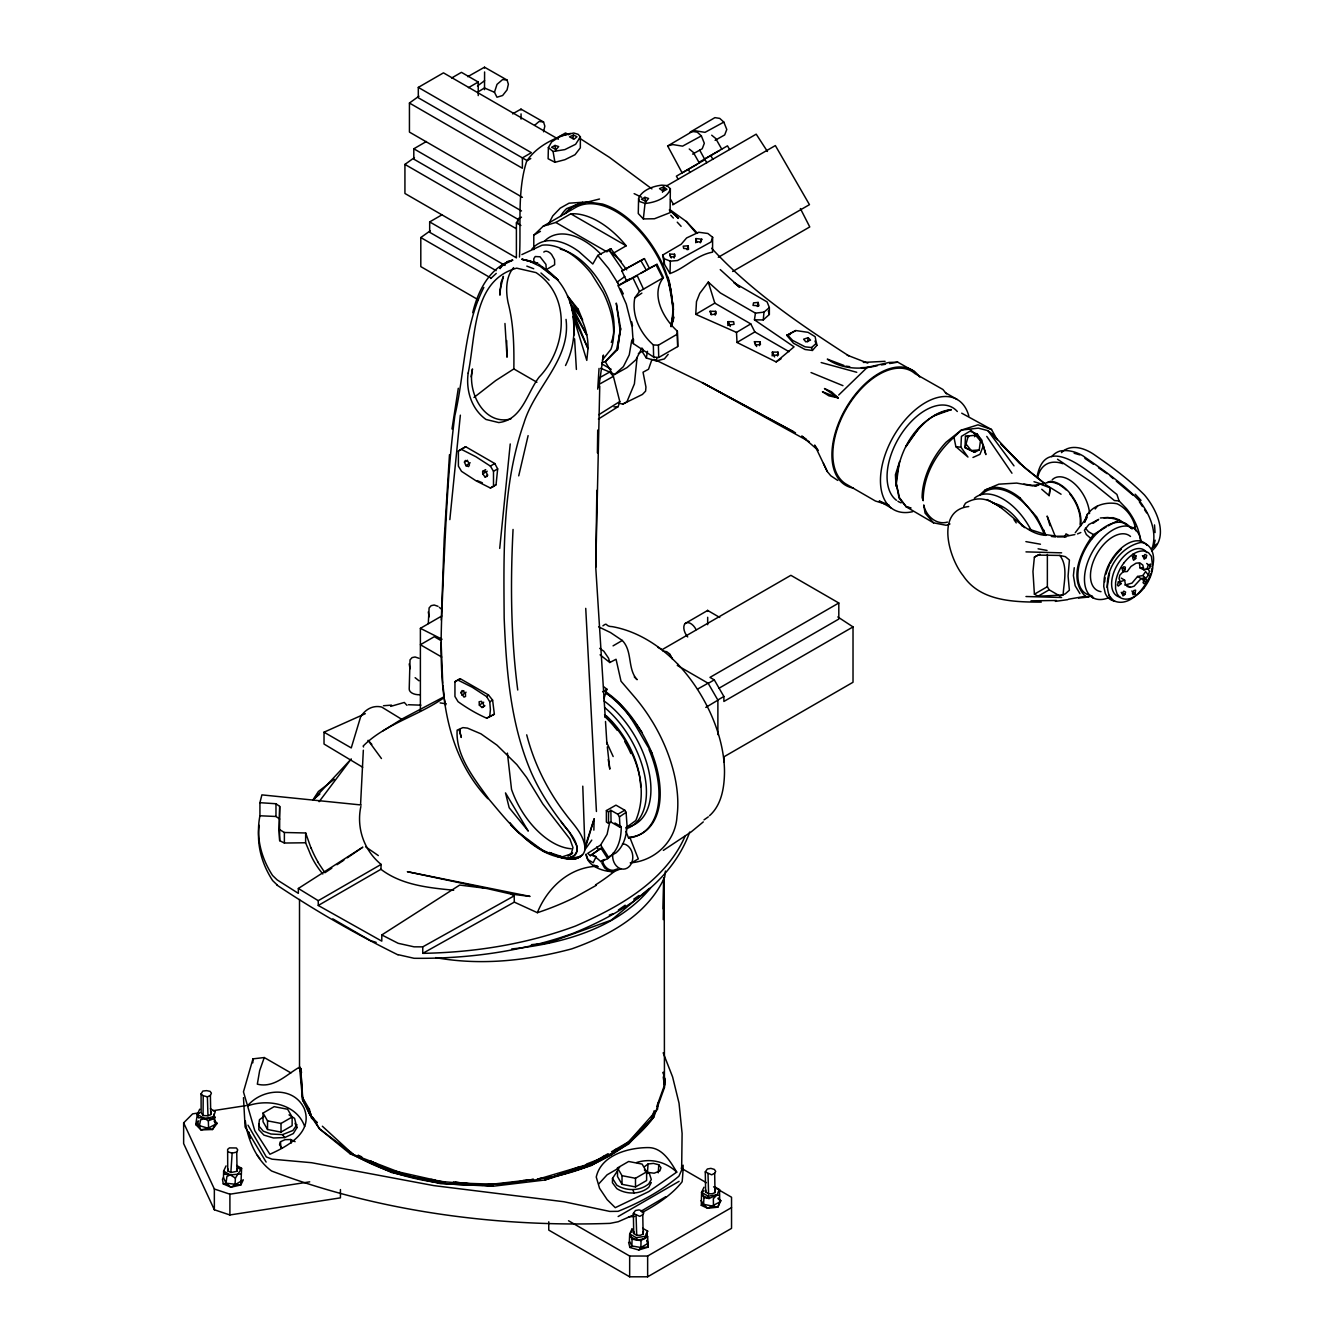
<?xml version="1.0" encoding="UTF-8"?>
<svg xmlns="http://www.w3.org/2000/svg" width="1344" height="1344" viewBox="0 0 1344 1344"><rect width="100%" height="100%" fill="white"/><g stroke="black" fill="none" stroke-linecap="round" stroke-linejoin="round"><path stroke-width="1.5" d="M418.942 658.274L415.078 656.981L412.07 657.602L410.021 659.887L409.214 689.119A9.744 5.628 0 0 0 420.05 694.714M428.299 623.582L429.106 607.942L431.155 605.657L434.162 605.018L438.026 606.312M707.666 624.708L707.683 617.282M789.029 351.674L754.841 331.934L750.775 323.904L736.495 332.388L695.755 314.345L696.478 301.627L699.737 293.395L708.288 282.072L720.334 292.925L755.429 313.135L754.454 319.838L763.274 319.922L769.356 314.462L769.356 307.574L767.122 301.93L734.042 282.744L739.586 287.314M473.978 397.471L495.701 380.57L513.845 368.928C514.13 346.735 513.727 324.274 508.099 302.652A56.532 32.642 60 0 1 513.643 267.624M580.373 136.87L580.339 147.84L575.03 154.711L564.9 159.701L554.938 162.288L548.117 158.743L548.369 147.605L551.628 141.96L560.885 135.744L573.754 133.022L578.122 134.316L580.373 136.87L575.635 144.278L564.866 149.604L553.073 151.469L548.369 147.605M712.622 237.283L712.555 252.168C696.31 255.074 684.919 268.33 670.018 273.521L664.406 264.247L662.642 255.091L681.24 244.188L686.599 237.955L698.678 232.26L707.868 233.486L712.622 237.283L711.06 241.97L677.51 260.534L670.337 261.139L664.222 258.754L662.642 255.091M919.884 426.754L905.789 446.813C915.953 430.248 930.703 411.751 951.3 409.618C916.255 416.59 896.834 452.491 896.028 485.94L899.086 463.646M203.062 1115.554L203.196 1095.696L201.079 1093.848L202.86 1091.042L206.623 1090.639L210.084 1091.345L211.411 1093.176L210.403 1095.377L210.756 1114.562L207.967 1115.755L203.062 1115.554L201.13 1112.496L201.079 1093.848M259.19 1123.786L258.77 1129.666L263.978 1135.142L273.504 1137.982L284.76 1137.562L293.278 1133.58L296.923 1127.666L294.571 1118.359L289.01 1114.882M322.829 873.97A177.173 102.295 0 0 1 309.103 850.987L305.609 842.772L305.676 832.978L284.374 832.49L279.636 829.618L279.703 806.4L275.974 803.746L259.93 802.687L259.93 815.774A223.742 129.175 0 0 0 272.58 875.498L277.166 879.9L298.351 893.357L298.351 888.468L362.813 847.157L347.323 857.791M620.021 827.266L611.05 822.074L608.479 823.267L608.58 811.961L610.865 810.314L617.786 814.229L619.416 816.866L620.021 827.266L621.247 826.644L614.914 822.982M670.354 188.731L670.085 212.638L654.461 218.753L643.339 218.938L638.266 213.528L638.585 198.593A29.635 17.119 0 0 1 661.836 185.153L666.876 185.573L670.354 188.731A30.66 17.808 0.3 0 1 645.019 203.465M663.247 919.598L663.751 877.783M605.237 717.326L595.745 567.286L596.854 490.342M597.408 452.911L597.727 430.046M663.264 908.914L663.684 877.666M227.724 1170.809L227.64 1149.372L229.421 1147.894L236.41 1147.978L237.737 1149.91L236.729 1152.094L237.082 1171.279L230.849 1172.539L227.724 1170.809L227.825 1168.726M497.666 468.888L496.054 484.73L490.375 488.006L475.994 480.782L461.513 471.341L458.405 466.15L458.371 451.03L465.662 446.729L494.777 463.529L497.666 468.888L493.5 471.274L493.5 486.41L490.375 488.006M616.963 1171.649L612.511 1178.369L612.427 1182.72L616.795 1188.6C626.254 1194.648 640.08 1194.732 648.799 1187.273L651.286 1182.502M484.495 68.057L484.512 67.2L507.074 80.052L508.368 84.218L507.074 89.863L502.622 95.508L496.978 97.222L494.458 92.266L484.445 87.965L478.313 91.745M520.968 109.973L520.985 109.116L543.547 121.968L544.841 126.134L543.547 131.779M595.745 567.286L599.76 386.064M441.286 620.054L444.192 539.129L449.484 454.675M484.596 71.971L484.512 89.645M223.474 1177.546L222.482 1179.276L223.272 1183.93L230.95 1187.222L243.281 1179.83L240.895 1184.921L230.95 1187.222L226.044 1183.19L223.474 1177.546L223.642 1171.078L226.044 1165.903M593.863 830.138L594.149 818.882L584.909 847.174C585.85 855.792 576.374 860.244 568.932 859.051M670.018 273.521L670.337 261.139M628.589 1242.226L629.866 1247.45L638.753 1249.987L640.87 1247.484L641.054 1240.462L647.64 1236.665L646.414 1233.523L647.64 1231.121L642.701 1228.282M627.396 280.006L618.206 285.734L626.254 304.046L632.15 327.23L633.293 343.577L653.638 357.084L658.745 357.47L677.712 346.567L677.326 331.094C663.466 318.763 650.126 294.521 663.432 277.637L657.031 264.331L626.59 280.946L621.902 270.967L644.431 258.619L649.387 268.346L640.97 273.168M631.932 1232.532L632.083 1228.718L629.681 1233.91L632.083 1239.084L631.865 1245.989L629.866 1247.45M245.297 1120.745C247.397 1138.788 256.2 1159.956 271.589 1170.994A551.309 318.293 0 0 0 610.075 1223.359L618.206 1221.73L633.83 1214.875M252.823 1062.835L252.974 1058.854L264.264 1057.543L290.892 1072.898M214.351 1120.325L217.106 1123.366L212.453 1129.514L200.962 1129.918L195.754 1124.575L197.316 1114.361L199.87 1112.698M486.192 888.367L407.366 871.685L530.057 896.414L511.14 894.096L486.192 888.367L459.698 885.074L381.797 934.937L381.797 941.136L318.259 905.47L380.923 869.299L381.108 864.41C364.073 850.534 356.21 827.921 360.864 806.501M642.97 349.138L642.852 352.632L646.33 358.008L656.309 360.931L664.373 358.915L668.186 354.346M663.247 1072.277L664.826 1079.921L664.541 1087.346L653.772 1117.166L628.69 1143.979L591.377 1165.517L544.942 1179.998L493.282 1186.214L440.698 1183.644L391.591 1172.506L350.045 1153.723L319.519 1128.859L310.01 1114.932L302.602 1099.997L299.51 1066.834L299.51 899.455M603.254 358.613L603.389 355.068L598.786 387.425M641.054 1240.462L637.493 1240.243L636.25 1237.69L629.681 1233.91L629.395 1240.865L631.865 1245.989L640.87 1247.484L648.127 1247.114L647.64 1236.665M965.462 436.363L965.009 447.636L974.635 452.239L979.222 449.954L980.431 440.916L975.509 435.17L965.462 436.363L969.074 436.514M513.055 529.452C510.35 582.96 510.77 636.821 517.742 690.01M363.334 750.221L360.595 804.098M997.164 439.757L991.519 429.492L977.978 424.838L961.363 430.08L953.954 437.304L955.87 446.662L967.949 457.061L960.91 447.199L961.414 436.363L969.982 431.189L977.122 434.011L981.658 440.126L985.874 454.591L983.371 445.637L977.122 434.011M1137.578 576.458L1141.073 578.626L1146.55 579.415L1146.197 582.053L1143.979 583.666L1143.055 582.658L1145.172 577.668L1142.887 575.551L1137.578 576.458L1132.001 583.111L1124.827 585.06M223.272 1183.93L226.044 1183.19L240.895 1184.921L241.601 1168.306L236.662 1165.466M695.722 242.743L695.923 238.577L701.77 239.215L700.375 242.81M663.432 277.637L639.458 291.463L634.788 297.847C631.411 315.554 640.265 333.312 653.335 344.921L653.638 357.084M633.293 343.577L633.528 339.276L631.781 340.066L629.244 354.9L623.381 366.626L614.527 374.556L611.957 373.01L605.27 361.67L616.661 349.44L620.659 328.793L616.274 303.106L620.071 330.137L617.501 349.658L605.27 361.67L601.608 362.695M235.015 1184.669L235.402 1178.066L241.601 1168.306M597.727 389.155L599.038 368.441M727.826 325.5L728.062 321.653L733.622 321.72L734.076 324.307L729.103 325.097L728.062 321.653L730.262 326.491M772.162 355.925L772.414 352.078L777.974 352.145L778.428 354.732L773.455 355.522L772.414 352.078L774.614 356.933M718.217 1197.941L720.804 1200.73L717.83 1207.164L707.616 1208.29L703.55 1204.308L703.987 1197.554L701.585 1192.38L703.987 1187.206M1041.734 489.283L1049.16 495.65L1050.168 487.889L1040.138 484.058L1032.343 485.856L1016.669 483.084L998.827 484.176L985.152 489.972L979.39 495.382M230.849 1172.539L232.142 1153.135L236.729 1152.094M671.546 326.155C675.242 302.417 670.253 277.99 659.014 256.939A82.337 47.544 60 0 0 602.465 204.036L587.681 201.936L569.066 203.179L560.246 208.135L552.787 215.88L548.218 224.633M658.258 1172.808L658.795 1164.778L653.503 1163.4L648.06 1163.971L644.566 1166.642M199.718 1109.186L197.316 1114.378L208.337 1120.778L212.705 1119.098L215.275 1111.589L210.336 1108.75M643.457 1231.255L643.121 1234.094L640.332 1235.287L636.703 1235.321L633.713 1233.523L633.847 1231.541M715.378 1189.742L715.025 1192.565L712.253 1193.758L708.607 1193.808L705.634 1191.994L705.768 1190.028M647.371 1173.497L648.06 1163.971M663.214 1072.445L664.826 1079.921L664.44 1085.28L656.746 1106.566M718.032 1198.764L720.804 1200.73L719.712 1202.057L707.616 1208.29L701.299 1205.333L701.585 1192.363L703.97 1190.851M658.022 1103.004L657.535 1109.27L628.589 1141.862L611.352 1154.462L591.31 1163.383L544.942 1179.998M279.703 806.4L278.83 829.87L279.686 840.689L284.374 843.024L305.609 842.772M454.944 681.71L454.944 696.494L458.069 701.686A169.495 97.86 60 0 0 486.646 718.183L494.357 714.218L492.61 700.14L488.443 694.915L460.236 678.703L454.944 681.71L460.236 678.703M507.41 753.094L511.526 789.382A64.966 37.498 60 0 0 571.217 848.736M763.274 319.922L763.963 312.144L769.356 307.574M486.646 718.183L489.737 716.604L490.392 709.649L489.754 701.803L486.646 696.629L472.315 687.288L458.052 680.131M1034.393 557.088L1032.965 571.486L1034.393 594.182L1038.022 596.249L1063.121 595.006C1063.759 582.422 1068.362 566.328 1059.794 555.442L1038.022 555.106L1034.393 557.088L1039.954 554.215M449.837 519.624L460.354 415.162M499.716 548.419L510.233 443.957M1135.949 555.895L1134.235 555.576L1132.622 557.794L1133.58 560.263L1135.68 558.499L1135.949 555.895L1132.942 554.114M674.15 258.048L674.554 254.218L669.698 254.15L670.622 257.158L674.957 256.469L674.554 254.218M643.339 218.938L645.019 203.431L639.307 201.398L638.585 198.593M1036.997 477.271C1045.901 426.485 1099.174 481.32 1116.914 494.424L1119.098 500.942L1126.44 508.586A39.329 22.714 60 0 1 1140.602 541.061M1074.259 567.722L1073.402 575.635L1075.166 585.749L1079.938 593.645M1145.172 577.668L1141.073 578.626L1134.084 586.219L1130.354 587.328L1125.348 584.321L1124.676 580.188L1118.342 582.422L1117.418 584.976L1118.275 586.085L1120.93 583.766L1119.048 578.693L1119.754 575.215L1125.079 569.688L1125.348 567.185L1123.853 566.731L1122.156 568.613L1122.845 571.788L1127.213 571.536L1130.976 566.462L1136.016 563.22L1139.746 562.8L1142.803 565.068L1143.828 569.822L1149.725 568.193L1150.682 564.06L1148.347 565.085L1147.373 567.672L1149.389 571.25L1148.532 575.266L1145.122 578.878M701.299 1205.333L703.55 1204.308L717.83 1207.164L719.712 1202.057L719.544 1189.608L714.622 1186.752M210.756 1114.562L211.092 1111.723M237.082 1171.279L237.418 1168.44M715.176 315.185L715.646 311.338L710.086 311.27L711.127 314.714L716.1 313.925L715.646 311.338M759.528 345.626L759.998 341.762L754.438 341.695L755.479 345.139L760.452 344.35L759.998 341.762M777.504 356.009L777.974 352.145M807.643 341.846L808.147 337.697L803.611 339.209L805.879 341.897L810.55 340.133L808.147 337.697M665.448 871.063L664.675 877.178C647.22 914.962 609.286 935.525 571.721 948.881C527.503 960.658 481.001 965.815 435.691 957.617M226.044 1183.19L226.901 1176.504L230.21 1174.891L241.315 1173.917M1049.16 495.65L1050.168 487.889M671.95 326.155L672.756 319.922M637.09 357.454L634.402 383.863L626.926 401.789L622.709 404.141L619.466 403.301M451.987 428.988L458.304 388.265M617.501 349.658L620.659 328.793M1152.547 566.126C1155.571 556.836 1152.194 543.715 1141.022 542.422C1117.654 547.075 1099.594 576.946 1110.698 599.071C1127.902 610.646 1145.239 588.336 1150.918 573.754M572.897 138.583L573.485 135.022L576.979 136.769L573.989 139.255L569.537 136.853L573.485 135.022M646.33 358.008L647.472 351.305M471.122 376.841L472.483 368.945C467.208 391.843 483.823 425.93 510.838 418.958M1107.07 587.412L1109.573 572.762M518.717 475.86L528.108 435.624M673.277 320.981L673.344 303.391M214.166 1121.417L217.106 1123.366L208.572 1127.986L200.962 1129.918L199.349 1126.222L200.592 1119.77L212.873 1116.78M662.491 192.293L663.566 186.9L666.943 189.336L662.894 191.05L659.501 188.614L663.566 186.9L664.474 190.697M757.361 306.482L758.184 302.434L753.547 302.854L753.01 305.407L758.604 305.743L758.184 302.434L758.621 306.079M656.309 360.931L656.998 357.605M1151.321 571.838L1152.144 568.042M632.083 1239.084L637.493 1240.243L645.372 1238.328L646.414 1233.523M670.69 325.954L672.487 317.772M609.722 822.242L607.085 834.322L600.617 845.023L587.731 853.356L590.285 855.691L601.02 848.299L607.673 858.631L600.986 861.672L592.301 854.23M974.635 452.239L965.009 447.636L968.302 435.96M1152.262 548.016C1157.369 531.535 1149.674 514.08 1139.645 501.094C1122.946 483.454 1102.668 469.678 1082.878 455.801C1075.99 451.786 1067.993 449.518 1060.046 451.046A50.316 29.081 59.9 0 0 1051.68 456.691M1153.538 546.806L1155.151 540.204M259.93 802.687L261.895 794.875L361.25 804.989M687.17 249.799L688.195 245.818L683.222 246.154L683.659 248.405L687.691 248.791L688.195 245.818L688.531 249.497M472.735 312.682C477.859 290.993 489.754 267.07 512.652 260.182L507.696 261.442L499.733 268.162M197.316 1114.378L198.526 1117.637L212.705 1119.098L214.049 1114.008L215.41 1124.105L212.453 1129.514L195.754 1124.575L198.677 1120.846M252.974 1058.854L243.466 1091.849L254.789 1130.69L269.892 1154.244C287.885 1146.13 313.387 1132.421 304.231 1108.514C293.496 1085.717 261.895 1088.506 247.464 1105.927C267.91 1098.569 296.738 1103.827 304.668 1126.49M595.963 857.002L593.174 862.747L588.05 859.69L586.051 854.532M671.11 326.76L673.999 317.184M594.149 818.882L584.758 849.962L591.78 840.101M603.96 698.678L606.934 689.22L603.607 686.683M899.623 461.496L895.423 474.751L896.028 485.94M295.109 1141.678L290.674 1139.527L285.13 1139.662L280.51 1141.678L279.518 1144.819L281.954 1147.91M598.382 419.042L618.139 406.678L619.786 401.537L613.385 376.354L609.722 372.036L600.701 368.29M494.458 92.266L497.011 84.37L502.622 79.548L507.074 80.052M1075.267 532.678L1086.977 517.356L1084.759 521.976C1086.859 507.293 1104.079 501.01 1117.15 503.798C1127.196 508.536 1134.907 519.775 1135.697 530.695M1145.978 557.81L1146.785 555.391L1144.97 554.434L1143.206 556.752L1144.198 559.205L1145.978 557.81L1142.417 555.66M1084.759 521.976L1087.464 513.862M1124.794 594.502L1125.6 592.082L1123.786 591.125L1122.022 593.443L1122.996 595.896L1124.794 594.502L1121.232 592.351M654.242 1110.665L650.933 1120.274L628.589 1141.862L611.503 1151.741M651.974 359.369L648.53 369.247L643.037 372.221L645.943 387.055L645.607 391.121L642.415 394.447L622.709 404.141M264.264 1057.543L259.661 1070.58L257.326 1084.171C273.487 1088.203 285.398 1075.654 297.982 1068.043L300.72 1068.547L301.526 1072.579M983.371 445.637L979.978 454.306L972.955 457.481M1091.093 596.114L1093.546 598.164L1091.849 595.728L1088.136 597.106L1085.364 596.299C1067.858 578.676 1081.046 550.788 1093.495 534.61L1106.364 526.882M500.203 268.649L501.749 265.054L499.615 268.01M565.522 365.518C580.91 334.421 576.089 290.489 546.286 269.657L545.95 264.398L540.07 256.788L535.214 256.519L533.77 258.754L533.87 262.483L521.892 259.241L537.634 263.071L521.892 259.241M1064.532 537.247L1066.01 533.854L1068.833 535.433M701.77 239.215L700.543 242.004L696.175 241.668L695.923 238.577L696.881 242.424M645.372 1238.328L647.64 1231.121M713.479 1205.736L713.345 1198.663L717.142 1194.782L719.544 1189.608L718.334 1192.01M654.814 1111.891L650.933 1120.274L639.845 1129.85M689.707 832.054C671.194 883.579 620.978 913.87 572.678 933.492C521.791 951.552 467.93 958.894 414.053 958.289L398.16 954.677M1134.958 593.998L1135.63 590.15L1133.866 590.537L1132.438 592.889L1133.026 594.72L1134.958 593.998L1131.85 591.007M1093.126 523.32L1098.67 519.372L1088.875 524.546L1084.39 530.191L1086.338 534.526L1091.614 539.146M685.154 836.086C665.23 881.378 618.862 907.2 575.434 926.066C526.562 944.16 474.768 952.409 422.755 953.35L422.755 946.865L514.181 895.86L514.315 902.126L422.755 953.35M641.962 347.945L635.846 359.839L627.06 367.55L614.527 374.556M514.315 902.126L537.348 912.677C547.378 887.796 569.419 867.115 597.307 866.242M483.84 287.448C463.663 326.76 464.923 373.061 454.894 415.414C447.838 468.468 446.057 522.043 443.352 575.434C440.681 650.933 431.39 738.679 487.855 798.722M464.453 462.118L465.36 460.471L467.947 461.328L469.459 464.94L468.569 466.586L465.982 465.73L464.453 462.118L467.477 460.27M643.121 1234.094L642.768 1214.758L643.793 1212.91L642.449 1210.944L638.971 1209.886L635.426 1210.524L633.377 1213.43L633.713 1233.523M715.025 1192.565L714.672 1173.228L715.697 1171.397L714.37 1169.414L710.875 1168.373L707.33 1169.011L705.281 1171.901L705.634 1191.994M460.891 692.681L462.084 690.547L465.41 693.202L465.545 696.444L463.999 697.116L460.891 692.681L463.898 690.833M516.398 257.746L516.398 222.886L519.389 217.694M626.674 269.808L610.848 248.69L597.761 255.41L592.805 264.012L578.962 251.614A67.805 39.144 60 0 0 531.804 249.245M963.631 506.369L965.513 503.177C996.576 484.378 1015.274 533.736 1045.498 535.298M974.501 436.716L975.509 435.17M312.9 799.982L318.36 791.532L334.286 779.251M650.479 888.098C617.182 928.486 562.178 943.757 511.728 948.948M1142.887 575.551L1145.575 571.553L1148.532 575.266M296.957 1124.676L292.874 1130.506L282.458 1134.638L270.917 1134.017L263.239 1131.144L258.686 1125.785L259.459 1119.703L264.432 1116.058M623.062 270.581L609.403 250.69L610.848 248.69L606.917 251.849L555.828 222.466L543.262 226.162L533.786 235.183L533.786 249.631M319.116 801.696L351.254 758.923L313.589 799.277L319.889 794.018M1095.175 508.99L1097.477 506.083M602.347 360.024L610.898 349.39A66.343 38.304 60 0 0 602.986 292.118L591.444 273.722A66.696 38.522 60 0 0 542.035 245.213L521.875 254.587M683.138 1165.181A551.326 318.31 0 0 1 682.13 1181.762C671.765 1194.934 656.88 1204.56 642.079 1212.574M595.829 856.363L591.948 855.422M812.398 350.465L816.85 345.425L815.136 336.689L808.097 332.354L795.766 330.54L786.778 335.362L793.447 343.207L805.022 349.49L812.398 350.465L811.541 347.558L816.598 343.056M1144.198 587.714C1138.754 594.552 1129.01 602.734 1119.989 597.509L1117.133 593.998L1115.57 588.924L1115.587 582.742A26.594 15.372 -60 0 1 1124.054 562.716M1124.038 562.699C1129.111 556.55 1135.999 550.183 1144.567 550.99L1148.549 552.754L1151.438 556.399L1152.782 567.689A26.578 15.288 -60 0 1 1144.181 587.698M598.853 1183.812L607.102 1174.807L619.601 1167.583M653.772 1117.166C626.321 1153.421 582.322 1174.085 537.734 1178.974M1033.99 481.723L1042.541 484.361L1043.885 482.933L1019.962 463.579L1001.179 444.276M953.954 437.304C935.844 453.331 923.042 476.078 923.177 500.69L922.118 497.599A55.087 31.802 -60 0 1 946.159 442.159L961.363 430.08L978.348 428.131L987.874 430.651L992.611 434.213L1019.962 463.579M340.435 1189.558L340.435 1197.857L229.908 1214.959L214.351 1209.768L183.641 1143.593L183.641 1122.845L192.629 1113.857L198.761 1112.899M709.514 815.69C721.543 804.989 724.265 787.735 724.5 772.414A107.587 62.11 60 0 0 715.697 725.962A106.966 61.757 60 0 0 707.482 706.91A106.747 61.639 60 0 0 691.068 680.081A107.554 62.093 60 0 0 677.964 664.339M838.706 395.018L867.25 367.399L889.056 362.443L897.725 362.158L914.525 371.616M616.543 1148.818L611.486 1153.69L603.086 1156.596M486.646 696.629L488.443 694.915M503.513 265.289L506.537 262.45L502.001 265.339L512.652 260.182M1151.892 548.369L1156.462 544.085M607.673 858.631L608.765 857.623A70.342 40.606 60 0 0 621.247 826.644M490.762 278.51L496.255 273.403M736.495 332.388L737.016 342.468L776.126 361.889L794.052 346.853L754.454 319.838M534.895 125.076L539.095 121.464L543.547 121.968M616.09 1150.363L611.352 1154.462L586.505 1164.055M649.32 888.434L611.268 920.153L547.68 943.102L531.418 944.664M703.282 821.906L691.253 831.852L663.348 850.382M383.107 730.8L402.209 718.872L443.705 696.965M590.285 855.691L601.02 848.299M1061.474 452.626C1070.882 443.117 1085.532 448.375 1094.923 455.146C1112.278 467.208 1129.43 479.875 1144.382 494.878C1156.613 509.074 1169.314 536.239 1151.791 550.838M212.705 1119.098L215.275 1117.133M477.473 85.949L484.613 80.69M461.849 695.285L466.066 692.177M626.069 827.669L635.796 820.529C651.302 783.25 631.478 741.367 604.548 714.773M522.413 197.333L409.433 132.098L409.433 103.034L418.925 96.214M516.113 257.662L404.93 193.469L404.93 164.405L414.439 157.601M478.195 299.746L420.806 266.616L420.806 237.552L430.349 230.714M465.982 465.73L470.182 462.773M618.341 910.039L625.195 905.201M633.763 899.17L638.904 895.558M704.038 819.857L708.322 816.85M676.738 1172.119L648.732 1191.624L615.266 1207.668L607.169 1199.654L599.558 1188.281L596.249 1177.042C601.138 1155.084 628.034 1147.776 647.774 1147.591C662.054 1147.238 670.37 1161.367 676.738 1172.119C665.868 1161.871 651.017 1157.957 636.619 1162.493M619.416 816.866L626.102 812.347L624.775 810.23L615.955 805.14L606.379 810.583L606.379 822.058L608.479 823.267M626.59 280.946L629.614 278.897M634.788 297.847L641.861 293.11M479.354 705.13L479.119 701.753L481.438 701.316L483.638 704.659L483.521 706.826L482.009 707.498L479.354 705.13L483.706 702.206M485.688 469.61L482.647 471.391L482.731 473.928L485.033 476.969L487.838 475.087M331.817 868.157L324.929 872.726L317.604 861.739M336.991 864.73L343.879 860.16M571.452 854.112L567.874 855.775L572.51 852.718M493.5 486.41L496.054 484.73M458.371 451.03L465.662 446.729M600.986 861.672L604.498 859.438M665.851 1196.664L640.886 1211.314M598.886 414.658L619.786 401.537M776.126 361.889L781.032 358.831M621.902 270.967L644.431 258.619M482.731 473.928L487.2 471.19M596.35 885.293L574.795 897.389A237.602 135.206 -0.7 0 1 537.382 912.71M602.599 691.824L606.934 689.22M705.785 707.414L717.914 700.157L708.12 683.206L697.536 689.102M482.009 707.498L484.915 705.751M624.859 276.494L617.249 282.022L618.996 285.432M737.016 342.468L754.841 331.934M695.755 314.345L714.806 303.139L750.775 323.904M696.998 164.287L682.13 172.872L667.649 145.958L692.446 131.426L697.284 132.182L701.366 135.912L704.323 143.287L702.24 148.747L692.63 154.106M546.286 269.657L554.669 264.734L554.551 259.728L551.561 254.419A8.786 5.074 60 0 0 543.766 252.067M653.335 344.921L658.392 345.19L677.242 334.169M461.513 449.434L475.944 456.758L490.375 466.099L494.777 463.529M489.754 701.803L492.61 700.14M613.066 645.859L622.289 640.483C632.822 651.218 627.178 668.774 637.123 679.694L634.284 676.939M719.46 150.494L704.592 159.079L699.703 150.108M687.708 636.938A9.744 5.628 60 0 1 685.306 623.414L707.666 610.445L719.746 617.467M530.779 158.558L527.184 160.642L418.303 97.776L418.303 87.394L443.47 72.862L558.382 139.205M451.668 77.986L461.446 72.341L478.229 82.034L478.229 95.592M468.451 87.679L478.229 82.034M517.894 223.406L517.894 219.257L413.801 159.146L413.801 148.781L426.384 141.506M556.55 138.146L565.538 132.955L568.73 134.803M496.104 270.648L429.677 232.294L429.677 221.911L442.26 214.654M517.894 219.257L521.489 217.174M543.262 226.162L575.618 207.48A80.522 46.486 60 0 1 637.661 229.051A80.522 46.486 60 0 1 672.806 310.078M533.786 235.183L540.439 231.353M555.828 222.466L570.797 213.814L626.203 245.801L613.015 253.411M698.846 162.389L727.49 145.841L729.607 149.52M666.523 185.942L756.202 134.165L767.424 151.469M672.689 204.842L775.354 145.572L809.458 204.658L718.301 257.275M732.631 271.471L809.76 226.934L800.386 208.572M638.35 353.657L643.306 350.801M420.386 711.178L420.386 628.337L441.706 616.022M318.259 905.47L318.259 900.682L381.108 864.41M719.04 688.212L838.807 619.063L838.807 603.002L709.968 677.393L714.286 679.879L723.878 696.494L723.878 701.467L853.02 626.909L837.816 616.946M714.286 679.879L708.288 683.34L677.275 665.398M723.878 696.494L717.881 699.955L717.881 734.647M1103.827 517.793L1113.269 517.692L1119.132 519.809L1132.034 528.679L1135.697 526.562M1034.393 594.182L1047.362 586.69L1047.362 554.4M1038.022 596.249L1049.16 589.814L1059.794 595.98L1065.355 593.796L1069.387 590.218L1068.077 576.139L1069.404 560.011L1065.355 556.651L1059.794 555.442M263.038 1113.067L274.142 1106.65L287.633 1109.254L292.135 1117.032L292.135 1125.684L281.014 1132.102L267.54 1129.498L263.038 1121.719L263.038 1113.067L267.54 1120.846L267.54 1129.498M267.54 1120.846L281.014 1123.45L292.135 1117.032M608.126 1153.673L591.31 1163.383L534.492 1180.217L522.917 1180.519M617.518 1167.902L628.639 1161.485L642.113 1164.089L646.615 1171.867L646.615 1180.519L635.494 1186.937L622.02 1184.333L617.518 1176.554L617.518 1167.902L622.02 1175.681L622.02 1184.333M622.02 1175.681L635.494 1178.285L646.615 1171.867M618.139 1216.538L679.09 1181.342M568.529 1220.755L629.664 1256.035L647.64 1256.035L731.539 1207.601M548.755 1221.78L548.755 1230.096L629.664 1276.8L647.64 1276.8L731.539 1228.366L731.539 1197.218L713.563 1186.836M618.206 285.734L637.258 275.755L643.558 289.229M617.786 814.229L624.775 810.23M640.87 1247.484L648.026 1243.418L647.035 1240.142L648.127 1247.114L638.753 1249.987M575.904 858.682L582.59 854.885M467.729 76.692L484.512 67.2M512.585 113.87L520.985 109.116M621.012 868.728L613.099 871.937L608.546 870.962L604.598 867.905L601.86 863.201M631.394 862.848L638.316 858.917L629.782 837.262A87.242 50.366 60 0 0 651.823 752.774C641.558 728.902 626.707 705.936 604.867 691.202M715.092 140.314L724.685 134.938L726.785 129.494L723.828 122.102L719.746 118.39L714.907 117.634L690.11 132.149L695.318 130.788L705.029 132.35L723.828 122.102M599.39 384.182L613.385 376.354M599.39 377.815L609.722 372.036M442.781 698.561C417.598 716.016 384.754 724.349 363.166 746.054L363.552 746.978M1108.195 525.874L1119.132 519.809M701.366 135.912L682.567 146.143L672.857 144.581L667.649 145.958M609.571 856.346L615.804 852.986A70.056 40.438 60 0 0 627.01 825.266L626.102 812.347M644.918 197.333L641.491 199.181L645.994 201.449L648.598 198.475L644.918 197.333L645.658 202.608M555.022 145.438L551.611 147.269L556.097 149.554L558.701 146.58L555.022 145.438L555.761 150.696M795.766 330.54L786.778 335.362L790.373 334.337M714.672 1173.228L711.682 1174.824L705.281 1171.901M642.768 1214.758L639.761 1216.354L633.377 1213.43M625.918 831.247L628.538 837.917L629.782 837.262M567.874 855.775L572.561 853.339M600.096 654.83L609.806 662.508L616.056 659.266L621.012 681.206L634.99 697.502A113.03 65.251 60 0 1 648.648 715.764L652.781 722.316A112.241 64.798 60 0 1 676.973 816.463C675.646 841.411 654.713 861.151 630.218 862.848M489.737 716.604L494.357 714.218M649.606 268.111L657.031 264.331M203.196 1095.696L207.396 1096.838L210.403 1095.377M662.945 651.05L666.674 651.672L669.446 653.789L672.47 659.081M362.678 767.239L324.022 744.038L324.022 732.194L365.299 713.698M718.855 1195.421L717.142 1194.782L709.078 1198.512L703.987 1197.554M566.244 212.94A82.639 47.712 60 0 1 575.652 205.044L582.624 202.49L570.931 207.85A82.639 47.712 60 0 0 564.43 214.015M1077.518 533.904L1080.828 532.526M1042.541 484.361L1050.336 481.337A30.139 17.405 60 0 1 1072.915 497.23A30.139 17.405 60 0 1 1080.425 526.327M578.861 1166.995L552.115 1177.31L539.398 1178.537M582.624 202.49L566.63 208.589A84.756 48.938 60 0 0 560.431 216.451M602.918 625.834C608.194 621.835 604.464 626.489 612.242 626.64C637.577 631.159 660.358 645.994 677.947 664.339M609.269 915.079L613.2 913.651M934.685 415.531L951.3 409.618M482.647 471.391L484.378 470.786L486.83 473.138L487.217 476.364L485.033 476.969M949.956 523.958L946.159 525.286L933.526 522.833L906.394 506.94L899.086 498.103L896.045 482.563L899.489 497.683L906.394 506.94L910.241 507.814M617.686 868.829L613.469 870.274A12.718 10.231 85 0 1 602.364 860.261M985.152 489.972L992.846 487.469A53.911 30.811 59.1 0 1 1020.163 497.986M562.078 856.901L571.116 854.011L572.981 847.577L569.906 839.026L542.774 803.897L526.613 777.454L516.869 764.635L496.961 745.13L480.967 733.841L467.477 728.112L462.907 727.608L457.145 730.145C455.448 755.765 474.684 779.251 489.149 799.478C508.855 822.814 530.275 850.886 562.078 856.901L556.265 855.876L563.27 858.077L544.051 851.508L517.222 831.449L510.754 825.048M390.65 706.39L404.309 702.458L406.963 705.331M575.652 205.044L599.525 199.013M1034.947 486.007L1038.744 485.184M612.511 1178.369L616.795 1185.139C626.304 1191.271 639.996 1191.221 648.799 1183.812L651.302 1179.511L649.438 1173.698L644.969 1170.708M570.394 133.442C553.862 137.743 536.306 146.563 526.63 161.297C516.986 191.722 521.186 225.355 519.473 257.04M1148.381 568.932L1143.828 569.822L1140.082 567.974L1139.443 563.707M1074.83 534.576L1066.632 536.155L1055.158 536.273M947.436 522.11C936.079 525.336 925.814 515.642 923.731 504.958L925.075 513.106L933.526 522.833M612.326 871.601C602.448 871.55 586.589 865.586 586.169 854.062M843.948 365.45L827.299 359.134C842.134 369.314 860.462 369.835 877.397 365.652M881.462 364.946L885.528 364.258M889.594 363.552L897.725 362.158M1068.514 599.206L1085.364 596.299M213.091 1110.682L245.834 1105.625M183.641 1122.845L214.351 1189.003L229.908 1194.194L309.725 1181.846M708.154 1196.177L709.078 1198.512L702.761 1195.69L701.585 1192.363L708.154 1196.177L717.142 1194.782M636.25 1237.69L645.221 1236.312M1055.376 601.373L1067.825 599.642M350.045 1153.723L353.136 1154.462C407.417 1185.811 472.5 1190.834 533.215 1179.276M755.429 313.135L763.963 312.144M533.618 1179.444L482.244 1185.341L463.747 1183.224M1078.577 598.03L1088.136 597.106M979.222 449.954L971.242 450.542L966.42 444.528M383.477 705.734L391.507 705.13M968.738 506.52C935.122 510.451 948.78 557.928 963.161 575.702C980.213 601.339 1013.645 602.062 1041.247 602.129M1100.35 517.978L1107.859 517.49L1116.377 519.271M613.99 406.93L618.139 406.678M863.335 362.426L885.074 361.318M861.353 367.702L867.25 367.399M628.555 1216.774L634.687 1216.488M1140.082 567.974L1143.492 567.907M1056.468 600.466L1031.033 600.835M370.692 1160.897C408.055 1182.132 451.55 1183.106 493.298 1184.081M1057.123 536.928L1066.229 536.861M422.755 946.865L414.053 946.831L398.16 943.303L381.797 934.937M1025.976 551.88L1061.609 552.838M1025.976 596.518L1061.609 597.475M408.425 704.726L420.907 705.163M259.93 815.774L275.974 816.48L279.72 819.05M493.282 1186.214L455.515 1182.233M1119.098 500.942L1114.394 500.539L1092.756 483.017L1057.543 459.245M453.667 890.249C428.484 887.729 401.722 885.158 380.923 869.299M955.87 446.662L960.91 447.199M811.541 347.558L805.09 346.836L792.624 340.385L787.366 334.824M426.754 1178.974L412.373 1177.31L353.136 1154.462L319.519 1128.859L313.186 1118.04M430.87 1179.444L434.969 1179.914M453.466 1182.031L459.631 1182.754M845.813 366.156L849.694 366.626M230.21 1174.891L223.642 1171.094L224.767 1174.219L230.21 1174.891L235.402 1178.066M1051.327 536.424L1055.309 536.945M1023.826 484.142L1036.207 485.839M1055.326 535.97L1046.237 534.694L1028.966 529.183M440.143 702.912L446.326 703.836M1025.892 541.615L1040.458 544.219M1038.089 548.806L1047.043 550.435M391.675 1170.389L445.066 1182.367M906.394 506.94L911.081 507.998M568.68 859.051L558.18 856.598L549.595 852.566M821.167 362.561L856.75 372.288M1126.91 586.387L1130.354 587.328M376.068 1163.333L364.157 1160.023L358.142 1155.235L361.738 1156.848M1074.142 453.247L1079.77 454.86M228.026 1151.875L232.142 1153.135M884.957 503.966L875.398 501.01L846.334 484.226A65.251 37.682 -60 0 1 848.215 405.737A65.251 37.682 -60 0 1 915.046 373.666L942.9 389.474L946.462 393.792M376.186 942.396L370.356 940.565L332.774 918.859M961.716 413.179L991.519 429.492M550.486 852.886L563.405 857.203M526.814 266.112L533.736 268.75M593.93 865.082L598.265 866.729M847.174 355.135L867.787 363.132M811.037 372.557L842.957 385.661M888.972 505.075L879.245 501.01L891.442 508.133M477.154 480.598L482.362 482.782M653.99 359.234L702.425 382.738L809.29 441.689M1118.208 520.128L1125.55 523.555L1132.034 528.679M637.493 1240.243L630.89 1237.152L629.681 1233.893M634.133 193.637L641.626 197.232M527.755 260.417L540.12 266.347L558.281 280.241L542.22 266.801M795.514 432.802L702.156 382.57L793.414 431.642M598.685 626.858L610.495 632.554L622.289 640.483M1001.666 507.713L987.084 499.531M420.386 628.337L442.042 639.24M549.36 852.499C558.751 857.472 571.486 862.646 581.28 856.044C553.174 865.099 526.714 842.587 509.796 822.545M945.42 392.75L957.197 399.487M418.303 87.394L531.384 152.678L522.396 157.87L522.396 168.252L409.433 103.034M1093.495 534.61L1088.438 531.686L1085.414 528.142M413.801 148.781L521.506 210.958M516.398 222.886L520.901 225.473M404.93 164.405L516.096 228.598M429.677 221.911L505.075 265.44M420.806 237.552L490.745 277.939M602.28 364.157L611.218 369.314M513.845 368.928L536.911 382.25M838.807 603.002L790.877 575.316L662.021 649.706L657.703 647.22M441.403 640.802L434.297 636.703L420.386 644.734L441.706 657.031M324.022 732.194L351.254 747.919L360.578 717.007A31.735 23.486 81.1 0 1 381.679 707.045L401.789 719.342M511.14 894.096L514.181 895.86M681.206 1168.154L706.373 1182.686M1121.232 578.088L1124.676 580.188M298.351 888.468L318.259 900.682M606.379 810.583L608.58 811.961M1045.632 484.663L1061.071 494.222M579.415 138.113L609.353 157.298L651.907 188.899M605.674 693.185C628.219 705.718 638.098 732.379 651.823 752.774M1142.736 579.818L1146.197 582.053M848.686 355.79C799.865 324.29 751.178 291.295 711.631 248.254M1132.202 556.214L1135.68 558.499M1121.618 567.386L1125.079 569.688M837.782 480.43L830.777 475.776L827.266 471.509L814.632 445.082L818.278 450.425L801.713 436.061L806.501 439.354M644.364 1169.952L648.043 1172.405L654.142 1173.211L659.854 1170.926L660.979 1167.718L658.795 1164.778M517.222 831.449L518.969 832.642M1084.877 458.371L1093.394 464.234M1098.502 467.746L1107.002 473.609M365.635 846.804L378.319 855.574M599.71 648.329L603.842 651.235L608.58 658.241L609.806 662.508M1146.684 563.489L1150.901 566.462M1118.124 581.784L1120.93 583.766M669.782 209.58L686.263 221.441L697.536 233.352M551.393 274.26L538.793 264.23M1044.086 483.118L1025.254 468.216L1001.112 444.074M439.32 607.37L441.89 609.454M415.128 677.678L418.992 680.803M711.698 135.206L715.68 138.466L721.762 149.167M689.237 148.999L693.218 152.275L699.3 162.96M553.51 276.293L558.281 280.241M605.976 692.815C620.659 703.987 631.848 717.646 642.012 732.43M1110.228 476.062L1113.286 478.615M1116.326 481.186L1133.093 495.264M540.96 272.983L549.091 280.19M609.403 250.69L621.214 261.24M720.25 269.606L739.502 287.112M970.284 429.727L981.658 440.126M313.102 1117.754L310.01 1114.932L302.719 1097.964L300.72 1068.547L299.51 1066.834L301.19 1073.957L300.72 1068.547L302.602 1099.997L311.069 1114.428M322.342 1126.222L353.136 1154.462L350.162 1151.623M669.312 210L678.485 218.417L669.614 209.832M305.676 832.978L311.018 848.131M1020.835 524.093L1024.565 527.638M371.801 744.341L368.088 740.309L381.444 758.537M277.166 884.957L272.63 880.572A223.81 129.209 0 0 1 259.174 825.317M237.35 1166.794L239.686 1169.078M1020.163 498.036L1036.812 517.087L1046.018 535.366M1135.176 494.189L1141.022 500.422M670.79 215.258L673.378 218.03M677.242 222.18L681.106 226.33M686.263 221.441L695.705 232.579M1108.666 594.989L1114.042 601.373M597.761 255.41L608.647 268.582L619.013 284.962M257.359 1155.403L259.812 1158.494M282.458 1134.638L284.76 1137.562M560.717 821.117L569.352 832.104L576.778 845.645L576.979 851.39L574.526 855.506L568.092 858.161L572.981 856.598L576.274 853.49C579.936 840.571 567 830.642 560.717 821.117C549.175 805.997 538.927 789.835 531.233 772.414C510.401 723.862 506.302 670.219 504.168 618.038C503.681 552.838 502.118 485.386 523.958 423.024C534.744 387.055 571.015 359.755 566.042 319.402M987.874 430.651L1013.998 465.864M992.611 434.213L995.82 438.698M986.765 436.397L1011.965 473.222M700.997 1200.578L703.55 1204.308M1014.014 519.641L1016.232 522.917M1139.359 501.833L1142.484 506.554M1144.55 509.695L1146.634 512.854M600.617 845.023L608.765 857.623M596.786 846.938L598.399 849.408M490.375 466.099L493.5 471.274M266.129 1162.073L245.095 1126.961L243.482 1097.645M302.719 1097.964L309.473 1109.455L311.489 1118.124L317.251 1122.694L310.01 1114.932L308.801 1108.884M640.903 260.786L646.262 269.993M1047.362 586.69L1049.16 589.814M710.707 155.534L712.841 159.214M706.793 162.691L705.029 159.65L676.385 176.182L678.149 179.239M688.262 169.327L690.01 172.385M670.522 199.282L673.478 204.389M248.002 1125.18L266.297 1156.915L271.992 1159.166L311.59 1162.711L433.726 1185.593L563.909 1201.738L609.89 1211.431L618.055 1211.33A238.997 137.978 0 0 0 678.888 1176.218L681.643 1170.154L682.097 1133.395L679.022 1103.138L672.605 1076.947L663.163 1052.806M669.446 653.789L671.866 658.073M606.564 742.09L613.166 756.538M656.023 264.818L662.827 278.158M620.726 288.826L623.347 293.933M633.058 278.174L639.458 291.463M823.418 463.428L827.266 471.509M573.266 316.512L588 348.6L586.79 360.394L573.266 316.512L574.358 334.824M754.438 341.695L756.638 346.55M710.086 311.27L711.547 314.496M197.064 1121.198L199.349 1126.222M295.042 1123.298L296.923 1127.666M814.985 341.023L816.85 345.425M1055.309 536.508L1047.144 516.062L1050 525.655M669.698 254.15L671.244 257.998M197.316 1114.361L198.526 1117.637M223.642 1171.078L224.767 1174.219M663.499 1076.09L664.826 1079.921M671.143 289.934L668.842 282.962L673.478 309.574M708.288 282.072L714.806 303.139M1043.498 529.603L1045.212 535.433M768.331 311.002L769.356 314.462M526.714 734.832C534.106 763.627 547.596 790.675 565.706 814.229C573.115 824.275 583.582 834.002 584.909 847.174L582.775 786.173M459.211 730.044L461.278 737.453L460.202 732.9M668.069 277.133L670.186 285.146M633.074 1189.776L633.914 1193.136M608.227 759.478L609.806 769.138L607.337 746.911M631.73 321.854L632.52 325.886M444.511 699.384L445.57 705.298M553.073 151.469L554.938 162.288M428.299 611.923L429.089 616.846M409.214 663.886L410.004 668.791M663.247 1077.199L664.44 1085.28L664.205 877.867M506.671 340.553L507.024 357.202L504.958 323.484M442.966 685.255L444.276 697.368M290.674 1139.527L290.959 1143.29M1154.513 524.916L1155.067 532.56M605.506 721.493L606.95 744.408M442.747 683.239L441.134 642.852M574.594 338.89L576.391 369.415M585.732 608.362L596.434 811.49M280.51 1141.678L280.829 1147.658M677.712 346.567L677.326 331.094M664.222 258.754L664.406 264.247M208.337 1120.778L208.572 1127.986M708.002 1173.967L708.607 1193.808M636.082 1215.48L636.703 1235.321M207.396 1096.838L207.967 1115.755M658.392 345.19L658.745 357.47M610.865 810.314L611.05 822.074M279.636 829.618L279.686 840.689M521.052 113.887L521.069 119.112M853.02 626.909L853.02 682.265L723.878 756.84L723.878 761.813M647.64 1256.035L647.64 1276.8M635.494 1178.285L635.494 1186.937M629.664 1256.035L629.664 1276.8M284.374 832.49L284.374 843.024M281.014 1123.45L281.014 1132.102M275.974 803.746L275.974 816.48M229.908 1194.194L229.908 1214.959M214.351 1189.003L214.351 1209.768M460.27 732.95A56.129 17.338 44.4 0 1 460.286 729.238M1101.005 591.662A31.786 18.346 -60 0 1 1096.166 555.19A31.786 18.346 -60 0 1 1130.506 536.458M1104.667 581.918A31.786 18.346 -60 0 1 1105.154 577.836M1105.978 574.207A31.786 18.346 -60 0 1 1109.506 564.917M1110.413 563.153A31.786 18.346 -60 0 1 1121.366 549.158M1108.078 597.979A40.253 23.234 -60 0 1 1084.524 576.996A40.253 23.234 -60 0 1 1111.841 530.561A40.253 23.234 -60 0 1 1141.106 541.85M1090.942 595.526A40.253 23.234 -60 0 1 1084.826 549.881A40.253 23.234 -60 0 1 1127.851 525.034M1114.63 600.986A33.046 19.085 -60 0 1 1105.255 593.225L1103.726 586.438L1104.247 578.357A33.046 19.085 -60 0 1 1123.231 546.538A33.046 19.085 -60 0 1 1147.054 545.412M1120.274 597.156A26.695 15.406 -60 0 1 1117.469 564.665A26.695 15.406 -60 0 1 1146.835 552.586M1052.218 479.791A29.232 16.884 60 0 1 1074.562 483.756A29.232 16.884 60 0 1 1089.547 513.526M1037.501 478.43A45.259 26.124 60 0 1 1062.818 463.68M1047.497 482.513A29.232 16.884 60 0 1 1058.047 484.109M1059.66 484.982A29.232 16.884 60 0 1 1066.044 489.838M1069.622 493.685A29.232 16.884 60 0 1 1080.072 524.378M912.744 511.644A63.571 36.691 -60 0 1 894.012 435.523A63.571 36.691 -60 0 1 968.822 416.035M896.431 500.27A54.247 31.315 -60 0 1 902.16 432.734A54.247 31.315 -60 0 1 957.314 411.516M901.135 502.841A54.247 31.315 -60 0 1 897.893 501.262M983.321 493.08A52.13 30.089 60 0 1 1044.456 534.929M974.333 498.271A52.13 30.089 60 0 1 1031.251 530.494M992.779 503.11A42.37 24.461 60 0 1 1022.28 526.159M672.773 312.362A80.522 46.486 60 0 1 671.042 325.349M853.356 488.074A66.528 38.405 -60 0 1 846.586 407.014A66.528 38.405 -60 0 1 919.716 377.042M544.858 240.878A67.805 39.228 60.1 0 1 601.138 254.453M570.797 213.814A80.522 46.486 60 0 1 626.203 245.801M560.314 249.161A59.321 34.255 60 0 1 602.969 287.431A59.321 34.255 60 0 1 611.302 342.434M685.306 623.414A9.744 5.628 60 0 1 696.091 629.647M614.477 871.349A239.702 135.542 -1.1 0 1 595.526 884.89M397.942 954.845A1261.814 813.422 -6.6 0 1 276.948 885.091M649.085 749.734A87.209 50.35 60 0 1 628.538 837.917M604.078 700.98A75.835 43.781 60 0 1 649.606 775.051A75.835 43.781 60 0 1 626.287 827.316M317.789 861.689A195.989 130.603 3 0 1 311.17 848.114M604.649 707.532A75.835 43.781 60 0 1 645.12 777.672A75.835 43.781 60 0 1 625.951 828.895M606.312 715.764A67.805 39.144 60 0 1 640.718 786.761M604.817 716.638A67.805 39.144 60 0 1 617.232 730.346M624.742 741.569A67.805 39.144 60 0 1 630.874 753.547M622.474 843.78A12.718 10.063 83.7 0 1 632.789 857.758A12.718 10.063 83.7 0 1 621.432 868.946A12.718 10.063 83.7 0 1 612.814 853.306M499.934 289.867L499.918 295.159L500.976 282.643L503.412 276.36L500.102 289.783M707.666 610.445L707.666 611.386L707.666 610.445M468.166 373.078C465.78 390.365 471.425 409.013 486.007 419.479L498.775 422.57C522.262 419.832 526.882 393.019 539.162 377.076C566.395 348.886 571.838 296.402 536.054 272.614L516.684 268.162C472.181 280.325 475.927 336.151 468.166 373.078M838.169 397.874L828.912 395.842L822.444 391.759L838.169 397.874L831.482 391.793L824.46 388.534L838.169 397.874M528.108 830.878L509.191 807.744L505.495 792.893L528.108 830.878M578.172 309.221L567.487 296.016C579.012 311.354 588.571 328.894 588 348.6L571.939 309.49L586.673 334.874L569.99 302.602L582.658 320.174L578.172 309.221M250.085 1138.133L248.825 1132.27L250.085 1138.133"/></g></svg>
